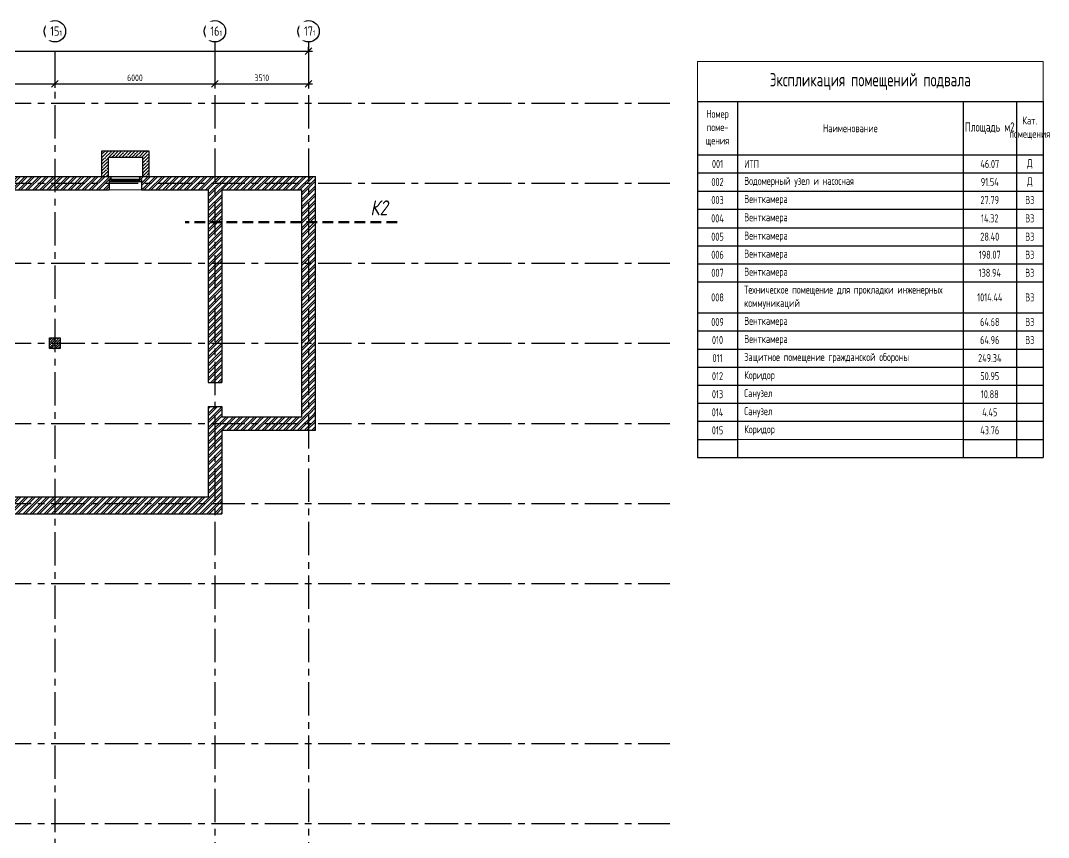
# Model space of a CAD drawing. Header units: millimetres. Extents: x -106726 to 8952771, y -150083 to 686385.
# Drawn here: x 46283 to 84811, y -72131 to -41504 of the extents above; entities that cross this region are included whole.
import ezdxf

# ---------------------------------------------------------------- set-up
doc = ezdxf.new("R2010")
doc.units = ezdxf.units.MM
doc.linetypes.add('CENTER', pattern=[2, 1.25, -0.25, 0.25, -0.25])
doc.linetypes.add('HIDDEN', pattern=[6, 4, -2])
doc.layers.get('Defpoints').update_dxf_attribs({"color": 8})
doc.layers.add('АР_новое окно', color=160, linetype='Continuous')
doc.styles.add('ISOCPEUR', font='isocpeur.ttf', dxfattribs={"width": 0.7})
doc.styles.add('ГОСТ 2.304', font='isocpeur.ttf', dxfattribs={"width": 0.7})
doc.styles.add('М2', font='isocpeui.ttf', dxfattribs={"width": 0.8})
doc.dimstyles.new('СПДС', dxfattribs={"dimscale": 100, "dimtxt": 2.5, "dimasz": 2.5, "dimexe": 1.5, "dimexo": 0, "dimgap": 1, "dimtad": 1, "dimdec": 0, "dimrnd": 1, "dimtxsty": 'ГОСТ 2.304', "dimblk": 'OBLIQUE', "dimcen": 2.5, "dimdle": 1.5, "dimadec": 0, "dimazin": 2, "dimtfac": 0.75, "dimtdec": 0, "dimtmove": 1, "dimatfit": 3, "dimfxl": 1, "dimtolj": 1, "dimarcsym": 1})
pattern_1 = [(45, (-951809.71, -10778.82), (-132.58252, 132.58252), []), (45, (-951721.32, -10778.82), (-132.58252, 132.58252), [])]

# ---------------------------------------------------------------- blocks, each defined once
blk = doc.blocks.new('*U574')
at = {"layer": 'АР_новое окно', "color": 8, "lineweight": 20}
for p, q in [((0, 1210), (-70, 1210)), ((0, 0), (-70, 0))]:
    blk.add_line(p, q, dxfattribs=at)
at = {"layer": 'АР_новое окно', "color": 8}
for p, q in [((-70, 1210), (-70, 0)), ((-70, 0), (-70, 1210)), ((0, 1210), (0, 0)), ((0, 1140), (-70, 1140)), ((-35, 1140), (-35, 70)), ((0, 70), (-70, 70))]:
    blk.add_line(p, q, dxfattribs=at)
blk = doc.blocks.new('_Oblique')
at = {"color": 8, "linetype": 'ByBlock', "lineweight": -2}
blk.add_line((-0.5, -0.5), (0.5, 0.5), dxfattribs=at)
blk = doc.blocks.new('*D818')
at = {"color": 8, "lineweight": -2, "ltscale": 100, "transparency": 16777216}
for p, q in [((41570, -43303), (41570, -44026)), ((47570, -43374), (47570, -44026)), ((41420, -43876), (47720, -43876))]:
    blk.add_line(p, q, dxfattribs=at)
at = {"layer": 'Defpoints', "color": 0, "ltscale": 100, "transparency": 16777216}
for p in [(41570, -43303), (47570, -43374), (47570, -43876)]:
    blk.add_point(p, dxfattribs=at)
at = {"color": 8, "lineweight": -2, "ltscale": 100, "transparency": 16777216, "xscale": 250, "yscale": 250, "zscale": 250, "rotation": 180}
blk.add_blockref('_Oblique', (41570, -43876), dxfattribs=at)
at = {"color": 8, "lineweight": -2, "ltscale": 100, "transparency": 16777216, "xscale": 250, "yscale": 250, "zscale": 250}
blk.add_blockref('_Oblique', (47570, -43876), dxfattribs=at)
at = {"color": 8, "ltscale": 100, "transparency": 16777216, "insert": (44570, -43651), "char_height": 250, "attachment_point": 5, "style": 'ГОСТ 2.304'}
blk.add_mtext('\\A1;6000', dxfattribs=at)
blk = doc.blocks.new('*D819')
at = {"color": 8, "lineweight": -2, "ltscale": 100, "transparency": 16777216}
for p, q in [((47570, -43374), (47570, -44026)), ((53570, -43375), (53570, -44026)), ((47420, -43876), (53720, -43876))]:
    blk.add_line(p, q, dxfattribs=at)
at = {"layer": 'Defpoints', "color": 0, "ltscale": 100, "transparency": 16777216}
for p in [(47570, -43374), (53570, -43375), (53570, -43876)]:
    blk.add_point(p, dxfattribs=at)
at = {"color": 8, "lineweight": -2, "ltscale": 100, "transparency": 16777216, "xscale": 250, "yscale": 250, "zscale": 250, "rotation": 180}
blk.add_blockref('_Oblique', (47570, -43876), dxfattribs=at)
at = {"color": 8, "lineweight": -2, "ltscale": 100, "transparency": 16777216, "xscale": 250, "yscale": 250, "zscale": 250}
blk.add_blockref('_Oblique', (53570, -43876), dxfattribs=at)
at = {"color": 8, "ltscale": 100, "transparency": 16777216, "insert": (50570, -43651), "char_height": 250, "attachment_point": 5, "style": 'ГОСТ 2.304'}
blk.add_mtext('\\A1;6000', dxfattribs=at)
blk = doc.blocks.new('*D820')
at = {"color": 8, "lineweight": -2, "ltscale": 100, "transparency": 16777216}
for p, q in [((53570, -43375), (53570, -44026)), ((57080, -43338), (57080, -44026)), ((53420, -43876), (57230, -43876))]:
    blk.add_line(p, q, dxfattribs=at)
at = {"layer": 'Defpoints', "color": 0, "ltscale": 100, "transparency": 16777216}
for p in [(53570, -43375), (57080, -43338), (57080, -43876)]:
    blk.add_point(p, dxfattribs=at)
at = {"color": 8, "lineweight": -2, "ltscale": 100, "transparency": 16777216, "xscale": 250, "yscale": 250, "zscale": 250, "rotation": 180}
blk.add_blockref('_Oblique', (53570, -43876), dxfattribs=at)
at = {"color": 8, "lineweight": -2, "ltscale": 100, "transparency": 16777216, "xscale": 250, "yscale": 250, "zscale": 250}
blk.add_blockref('_Oblique', (57080, -43876), dxfattribs=at)
at = {"color": 8, "ltscale": 100, "transparency": 16777216, "insert": (55325, -43651), "char_height": 250, "attachment_point": 5, "style": 'ГОСТ 2.304'}
blk.add_mtext('\\A1;3510', dxfattribs=at)
blk = doc.blocks.new('*D824')
at = {"color": 8, "lineweight": -2, "ltscale": 100, "transparency": 16777216}
for p, q in [((-6580, -42654), (57230, -42654)), ((-6430, -42654), (-6430, -42504)), ((57080, -42654), (57080, -42504))]:
    blk.add_line(p, q, dxfattribs=at)
at = {"layer": 'Defpoints', "color": 0, "ltscale": 100, "transparency": 16777216}
for p in [(-6430, -42654), (57080, -42654), (57080, -42654)]:
    blk.add_point(p, dxfattribs=at)
at = {"color": 8, "lineweight": -2, "ltscale": 100, "transparency": 16777216, "xscale": 250, "yscale": 250, "zscale": 250, "rotation": 180}
blk.add_blockref('_Oblique', (-6430, -42654), dxfattribs=at)
at = {"color": 8, "lineweight": -2, "ltscale": 100, "transparency": 16777216, "xscale": 250, "yscale": 250, "zscale": 250}
blk.add_blockref('_Oblique', (57080, -42654), dxfattribs=at)
at = {"color": 8, "ltscale": 100, "transparency": 16777216, "insert": (25325, -42429), "char_height": 250, "attachment_point": 5, "style": 'ГОСТ 2.304'}
blk.add_mtext('\\A1;63510', dxfattribs=at)
blk = doc.blocks.new('*T798')
at = {"color": 8, "linetype": 'ByBlock', "lineweight": 30, "transparency": 16777216}
for p, q in [((0, -1500), (12955, -1500)), ((0, -1500), (0, -14841)), ((1500, -1500), (1500, -14841)), ((9955, -1500), (9955, -14841)), ((11955, -1500), (11955, -14841)), ((12955, -1500), (12955, -14841)), ((0, -3500), (12955, -3500)), ((0, -14841), (12955, -14841))]:
    blk.add_line(p, q, dxfattribs=at)
at = {"color": 8, "linetype": 'ByBlock', "lineweight": -2, "transparency": 16777216}
for p, q in [((0, -4177), (12955, -4177)), ((0, -4854), (12955, -4854)), ((0, -5531), (12955, -5531)), ((0, -6228), (12955, -6228)), ((0, -6905), (12955, -6905)), ((0, -7582), (12955, -7582)), ((0, -8258), (12955, -8258)), ((0, -9425), (12955, -9425)), ((0, -10102), (12955, -10102)), ((0, -10779), (12955, -10779)), ((0, -11456), (12955, -11456)), ((0, -12133), (12955, -12133)), ((0, -12810), (12955, -12810)), ((0, -13487), (12955, -13487)), ((0, -14164), (1500, -14164)), ((9955, -14164), (12955, -14164))]:
    blk.add_line(p, q, dxfattribs=at)
at = {"color": 8, "linetype": 'ByBlock', "lineweight": 9, "transparency": 16777216}
blk.add_line((1500, -14164), (9955, -14164), dxfattribs=at)
at = {"layer": 'Defpoints', "color": 8, "linetype": 'ByBlock', "lineweight": 0, "transparency": 16777216}
for p, q in [((0, 0), (12955, 0)), ((0, 0), (0, -1500)), ((12955, 0), (12955, -1500))]:
    blk.add_line(p, q, dxfattribs=at)
at = {"color": 8, "transparency": 16777216, "style": 'ISOCPEUR'}
for s, insert, char_height, width, attachment_point in [('{\\C256;Экспликация помещений подвала}', (6477, -750), 500, 12854.8, 5), ('{\\C256;Номер поме- щения}', (750, -2500), 300, 1400, 5), ('Площадь м2', (10955, -2500), 350, 1900, 5), ('Кат. помещения', (12455, -2500), 300, 900, 5), ('Наименование', (5727, -2500), 300, 8354.8, 5), ('001', (750, -3838), 300, 1223.08, 5), ('ИТП', (1750, -3838), 300, 7954.8, 4), ('46.07', (10955, -3838), 300, 1500, 5), ('{\\C8;Д}', (12455, -3838), 300, 900, 5), ('002', (750, -4515), 300, 1223.08, 5), ('Водомерный узел и насосная', (1750, -4515), 300, 7954.8, 4), ('91.54', (10955, -4515), 300, 1500, 5), ('{\\C8;Д}', (12455, -4515), 300, 900, 5), ('Венткамера', (1750, -5192), 300, 7954.8, 4), ('003', (750, -5192), 300, 1223.08, 5), ('27.79', (10955, -5192), 300, 1500, 5), ('{\\C8;В3}', (12455, -5192), 300, 900, 5), ('004', (750, -5879), 300, 1223.08, 5), ('Венткамера', (1750, -5879), 300, 7954.8, 4), ('14.32', (10955, -5879), 300, 1500, 5), ('{\\C8;В3}', (12455, -5879), 300, 900, 5), ('005', (750, -6566), 300, 1223.08, 5), ('Венткамера', (1750, -6566), 300, 7954.8, 4), ('28.40', (10955, -6566), 300, 1500, 5), ('{\\C8;В3}', (12455, -6566), 300, 900, 5), ('006', (750, -7243), 300, 1223.08, 5), ('Венткамера', (1750, -7243), 300, 7954.8, 4), ('198.07', (10955, -7243), 300, 1500, 5), ('{\\C8;В3}', (12455, -7243), 300, 900, 5), ('007', (750, -7920), 300, 1223.08, 5), ('Венткамера', (1750, -7920), 300, 7954.8, 4), ('138.94', (10955, -7920), 300, 1500, 5), ('{\\C8;В3}', (12455, -7920), 300, 900, 5), ('Техническое помещение для прокладки инженерных коммуникаций', (1750, -8842), 300, 7954.8, 4), ('008', (750, -8842), 300, 1223.08, 5), ('1014.44', (10955, -8842), 300, 1500, 5), ('{\\C8;В3}', (12455, -8842), 300, 900, 5), ('009', (750, -9764), 300, 1223.08, 5), ('Венткамера', (1750, -9764), 300, 7954.8, 4), ('64.68', (10955, -9764), 300, 1500, 5), ('{\\C8;В3}', (12455, -9764), 300, 900, 5), ('010', (750, -10441), 300, 1223.08, 5), ('Венткамера', (1750, -10441), 300, 7954.8, 4), ('64.96', (10955, -10441), 300, 1500, 5), ('{\\C8;В3}', (12455, -10441), 300, 900, 5), ('011', (750, -11118), 300, 1223.08, 5), ('Защитное помещение гражданской обороны', (1750, -11118), 300, 7954.8, 4), ('249.34', (10955, -11118), 300, 1500, 5), ('012', (750, -11795), 300, 1223.08, 5), ('Коридор', (1750, -11795), 300, 7954.8, 4), ('50.95', (10955, -11795), 300, 1500, 5), ('013', (750, -12472), 300, 1223.08, 5), ('Санузел', (1750, -12472), 300, 7954.8, 4), ('10.88', (10955, -12472), 300, 1500, 5), ('014', (750, -13149), 300, 1223.08, 5), ('Санузел', (1750, -13149), 300, 7954.8, 4), ('4.45', (10955, -13149), 300, 1500, 5), ('015', (750, -13826), 300, 1223.08, 5), ('Коридор', (1750, -13826), 300, 7954.8, 4), ('43.76', (10955, -13826), 300, 1500, 5)]:
    blk.add_mtext(s, dxfattribs=dict(at, insert=insert, char_height=char_height, width=width, attachment_point=attachment_point))

msp = doc.modelspace()

# ---------------------------------------------------------------- hatches: boundary and pattern name
at = {"ltscale": 100}
h = msp.add_hatch(dxfattribs=at)
h.set_pattern_fill('ANSI32', color=256, scale=500)
h.set_pattern_definition([(45, (331452.74, -175205.68), (-132.58252, 132.58252), []), (45, (331541.13, -175205.68), (-132.58252, 132.58252), [])])
h.paths.add_polyline_path([(32926.9, -46297.1), (32889.8, -46297.1)], flags=17)
h.paths.add_polyline_path([(33539.9, -46325.8), (33029.9, -46325.8), (33029.9, -47345), (31329.9, -47345), (31329.9, -44345), (33029.9, -44345), (33029.9, -46326.2), (33539.9, -46325.3), (33539.9, -43835), (23925.2, -43835), (23925.2, -44345), (30819.9, -44345), (30819.9, -47345), (30439.6, -47345), (30439.6, -47855), (31050.5, -47855), (49609.9, -47855), (49609.9, -47463.9), (49674.9, -47463.9), (49674.9, -47345), (33539.9, -47345)])
h = msp.add_hatch(dxfattribs=at)
h.set_pattern_fill('ANSI35', color=256, scale=700, angle=180)
h.set_pattern_definition([(225, (1027583.17, -147681.2), (123.743687, -123.743687), []), (225, (1027459.42, -147681.2), (123.743687, -123.743687), [218.75, -43.75, 0, -43.75])])
h.paths.add_polyline_path([(50851.2, -46626.6), (49574.9, -46626.6), (49574.9, -47345), (49334.9, -47345), (49334.9, -46386.6), (51091.2, -46386.6), (51091.2, -47345), (50851.2, -47345)])
h = msp.add_hatch(dxfattribs=at)
h.set_pattern_fill('ANSI32', color=256, scale=500)
h.set_pattern_definition(pattern_1)
h.paths.add_polyline_path([(57339.9, -47345), (50754.9, -47345), (50757.9, -47463.9), (50819.9, -47463.9), (50819.9, -47855), (53319.9, -47855), (53319.9, -55075), (53829.9, -55075), (53829.9, -47855.5), (56829.9, -47854.5), (56829.9, -56244.4), (57339.9, -56245.4)])
h = msp.add_hatch(dxfattribs=at)
h.set_pattern_fill('ANSI35', color=256, scale=500)
h.set_pattern_definition([(45, (-909682.16, -13533.53), (-88.388348, 88.388348), []), (45, (-909593.77, -13533.53), (-88.388348, 88.388348), [156.25, -31.25, 0, -31.25])])
h.paths.add_polyline_path([(47769.9, -53405), (47369.9, -53405), (47369.9, -53805), (47769.9, -53805)])
h = msp.add_hatch(dxfattribs=at)
h.set_pattern_fill('ANSI32', color=256, scale=500)
h.set_pattern_definition(pattern_1)
h.paths.add_polyline_path([(53829.9, -56865), (57339.9, -56865), (57339.9, -56235), (56829.9, -56235), (56829.9, -56355), (53829.9, -56355), (53829.9, -55975), (53319.9, -55975), (53319.9, -59355), (52474.9, -59355), (52474.9, -59995), (53829.9, -59995)])
h = msp.add_hatch(dxfattribs=at)
h.set_pattern_fill('ANSI32', color=256, scale=500)
h.set_pattern_definition(pattern_1)
h.paths.add_polyline_path([(52482.6, -59355), (45199.9, -59355), (45199.9, -59995), (52482.6, -59995)])

# ---------------------------------------------------------------- linework, layer by layer
at = {"linetype": 'CENTER', "ltscale": 1000}
for p, q in [((53569.9, -42303.6), (53569.9, -96574.9)), ((57079.9, -42303.6), (57079.9, -96574.9)), ((47569.9, -42681.8), (47569.9, -96953.1)), ((-12563.8, -44605), (70614.6, -44605)), ((-12563.8, -47605), (70614.6, -47605)), ((-12563.8, -50605), (70614.6, -50605)), ((-12563.8, -53605), (70614.6, -53605)), ((-12563.8, -56605), (70614.6, -56605)), ((-12563.8, -59605), (70614.6, -59605)), ((-12563.8, -62605), (70614.6, -62605)), ((-12563.8, -68605), (70614.6, -68605)), ((-12563.8, -71605), (70614.6, -71605))]:
    msp.add_line(p, q, dxfattribs=at)
at = {"ltscale": 100}
for p, q in [((33539.9, -47345), (47030.5, -47345)), ((46404.9, -47345), (49674.9, -47345)), ((49674.9, -47463.9), (49674.9, -47345)), ((50754.9, -47345), (57339.9, -47345)), ((50754.9, -47463.9), (50754.9, -47345)), ((57339.9, -56535.4), (57339.9, -47345)), ((49609.9, -47463.9), (49609.9, -47855)), ((49609.9, -47463.9), (49674.9, -47463.9)), ((50754.9, -47463.9), (50819.9, -47463.9)), ((50819.9, -47463.9), (50819.9, -47855)), ((30439.6, -47855), (46965.5, -47855)), ((46469.9, -47855), (49609.9, -47855)), ((50819.9, -47855), (53319.9, -47855)), ((53319.9, -47855), (53319.9, -55075)), ((53829.9, -47855), (56829.9, -47855)), ((53829.9, -47855), (53829.9, -55075)), ((56829.9, -56355), (56829.9, -47855)), ((53319.9, -55075), (53829.9, -55075)), ((53319.9, -55975), (53829.9, -55975)), ((53319.9, -55975), (53319.9, -59355)), ((53829.9, -55975), (53829.9, -56355)), ((56829.9, -56355), (56829.9, -56235)), ((57339.9, -56865), (57339.9, -56235)), ((53829.9, -56355), (56829.9, -56355)), ((53829.9, -56865), (57339.9, -56865)), ((53829.9, -56865), (53829.9, -59995)), ((45199.9, -59355), (52691.9, -59355)), ((52474.9, -59355), (53319.9, -59355)), ((45199.9, -59995), (52756.9, -59995)), ((52409.9, -59995), (53829.9, -59995))]:
    msp.add_line(p, q, dxfattribs=at)
msp.add_line((49674.9, -47345), (50754.9, -47345))
at = {"lineweight": 15, "ltscale": 100}
msp.add_line((49609.9, -47855), (50819.9, -47855), dxfattribs=at)
at = {"linetype": 'HIDDEN', "lineweight": 50, "ltscale": 100}
msp.add_line((60401.5, -49065.4), (52455.8, -49065.4), dxfattribs=at)
at = {"ltscale": 100}
for points in [[(49334.9, -47345), (49334.9, -46386.6), (51091.2, -46386.6), (51091.2, -47345)], [(49574.9, -47345), (49574.9, -46626.6), (50851.2, -46626.6), (50851.2, -47345)]]:
    msp.add_lwpolyline(points, dxfattribs=at)
msp.add_lwpolyline([(47369.9, -53405), (47769.9, -53405), (47769.9, -53805), (47369.9, -53805)], close=True, dxfattribs=at)
at = {"ltscale": 0.5}
for centre in [(47569.9, -41903.6), (53569.9, -41903.6), (57079.9, -41903.6)]:
    msp.add_circle(centre, 400, dxfattribs=at)

# ---------------------------------------------------------------- block references
msp.add_blockref('*T798', (71656.9, -43040.9))
at = {"xscale": -1.000000000000002, "rotation": 90}
msp.add_blockref('*U574', (50819.9, -47533.9), dxfattribs=at)

# ---------------------------------------------------------------- texts
at = {"ltscale": 10, "style": 'М2', "width": 0.8}
msp.add_text('К2', height=560, dxfattribs=at).set_placement((59392.5, -48803.5))

# ---------------------------------------------------------------- dimensions: what is measured, and where the dimension line sits
at = {"ltscale": 100}
for base, p1, p2, picture, middle in [((47569.9, -43876), (41569.9, -43303.3), (47569.9, -43374), '*D818', (44569.9, -43651)), ((53569.9, -43876), (47569.9, -43374), (53569.9, -43374.8), '*D819', (50569.9, -43651)), ((57079.9, -43876), (53569.9, -43374.8), (57079.9, -43337.8), '*D820', (55324.9, -43651))]:
    dim = msp.add_linear_dim(base=base, p1=p1, p2=p2, dimstyle='СПДС', override={"dimclrd": 8, "dimclre": 8, "dimclrt": 8}, dxfattribs=at)
    dim.commit()
    dim.dimension.update_dxf_attribs({"geometry": picture, "text_midpoint": middle})

# ---------------------------------------------------------------- next in the draw order: texts
at = {"char_height": 350, "width": 123.867, "attachment_point": 1, "line_spacing_factor": 1.149209, "style": 'ГОСТ 2.304', "bg_fill": 2}
for s, insert in [('{\\W0.8;15\\H0.57143x;1}', (47395.8, -41725.9)), ('{\\W0.8;16\\H0.57143x;1}', (53395.8, -41725.9)), ('{\\W0.8;17\\H0.57143x;1}', (56905.8, -41725.9))]:
    msp.add_mtext(s, dxfattribs=dict(at, insert=insert))

# ---------------------------------------------------------------- next in the draw order: dimensions: what is measured, and where the dimension line sits
at = {"ltscale": 100}
dim = msp.add_linear_dim(base=(57079.9, -42653.6), p1=(-6430.1, -42653.6), p2=(57079.9, -42653.6), dimstyle='СПДС', override={"dimclrd": 8, "dimclre": 8, "dimclrt": 8}, dxfattribs=at)
dim.commit()
dim.dimension.update_dxf_attribs({"geometry": '*D824', "text_midpoint": (25324.9, -42428.6)})

doc.saveas('drawing.dxf')
